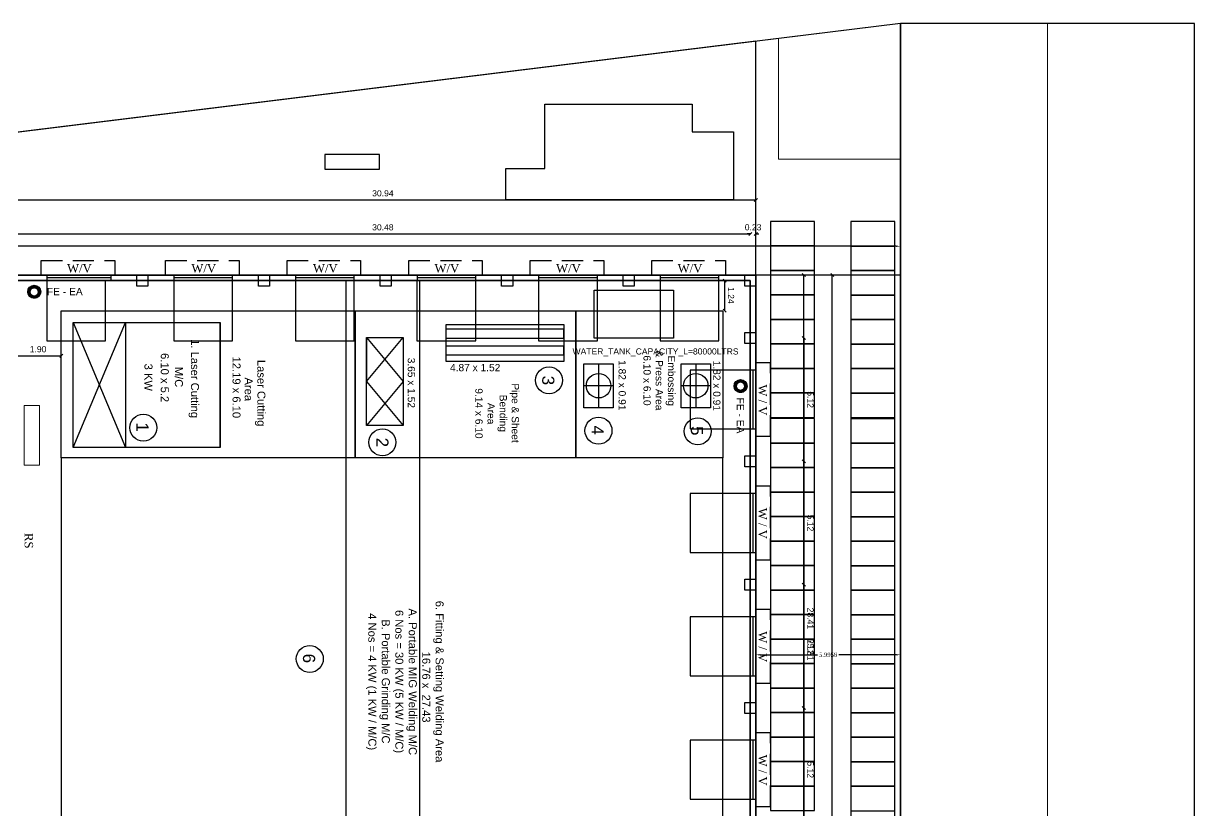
# Model space of a CAD drawing. Header units: metres. Extents: x 2267204 to 2267561, y 3771 to 3959.
# Drawn here: x 2267255.95 to 2267304.53, y 3915.63 to 3948.27 of the extents above; entities that cross this region are included whole.
import ezdxf
from ezdxf.enums import TextEntityAlignment as Align

# ---------------------------------------------------------------- set-up
doc = ezdxf.new("R2010")
doc.units = ezdxf.units.M
doc.header["$LTSCALE"] = 3.5
doc.header["$MEASUREMENT"] = 0
doc.linetypes.add('HIDDEN', pattern=[0.375, 0.25, -0.125])
doc.layers.get('0').update_dxf_attribs({"linetype": 'CONTINUOUS'})
doc.layers.get('DEFPOINTS').update_dxf_attribs({"linetype": 'CONTINUOUS'})
for name, color, linetype, plot in [('BLK_1_COVERED_AREA', 140, 'CONTINUOUS', False), ('BLK_1_FLR_0_BLT_UP_AREA', 1, 'CONTINUOUS', False), ('CYCLE_PARKING', 2, 'CONTINUOUS', False), ('SHORTEST_DIST_TO_ROAD', 6, 'CONTINUOUS', False), ('TWO_WHEELER_PARKING', 2, 'CONTINUOUS', False)]:
    doc.layers.add(name, color=color, linetype=linetype, plot=plot)
for name, color, linetype, lineweight in [('BLK_1_FIRE_TENDER_MOVEMENT', 161, 'CONTINUOUS', 0), ('BLK_1_FLR_0_DRINKING_WATER', 7, 'CONTINUOUS', 5), ('NOTIFIED_ROAD', 183, 'CONTINUOUS', 13), ('ROAD_WIDTH', 2, 'CONTINUOUS', 13), ('SEGREGATED_TOILET', 1, 'CONTINUOUS', 0), ('TRANSFORMER_YARD', 7, 'CONTINUOUS', 0)]:
    doc.layers.add(name, color=color, linetype=linetype, lineweight=lineweight)
for name, color, linetype in [('BLK_1_FLR_0_AC_ROOM_1', 117, 'CONTINUOUS'), ('BLK_1_FLR_0_CARPET_AREA', 10, 'CONTINUOUS'), ('BLK_1_FLR_0_ROOM_1_LIGHT_VENTILATION_1', 2, 'CONTINUOUS'), ('BLK_1_FLR_1_ROOF_AREA', 54, 'CONTINUOUS'), ('BLK_1_LVL_0_BLDG_FOOT_PRINT', 1, 'CONTINUOUS'), ('BLK_1_LVL_0_FRONT_SETBACK', 2, 'CONTINUOUS'), ('BLK_1_LVL_0_SIDE_SETBACK2', 102, 'CONTINUOUS'), ('floor-ground', 7, 'CONTINUOUS'), ('PLOT_BOUNDARY', 70, 'CONTINUOUS'), ('RWH', 130, 'CONTINUOUS'), ('SURRENDER_ROAD_WIDTH', 2, 'CONTINUOUS'), ('WATER_TANK_CALCULATION', 150, 'CONTINUOUS')]:
    doc.layers.add(name, color=color, linetype=linetype)
doc.styles.add('cent', font='arial.ttf', dxfattribs={"height": 9})
doc.styles.add('ED', font='swiss.ttf')
doc.styles.get("Standard").update_dxf_attribs({"font": 'times.ttf'})
doc.styles.add('style3', font='arial.ttf')
doc.dimstyles.get("Standard").update_dxf_attribs({"dimtxt": 0.18, "dimasz": 0.18, "dimexe": 0.18, "dimexo": 0.0625, "dimgap": 0.09, "dimtad": 0, "dimtih": 1, "dimtoh": 1, "dimdec": 4, "dimzin": 0, "dimdsep": 46, "dimtxsty": 'Standard', "dimcen": 0.09, "dimadec": 0, "dimazin": 0, "dimtfac": 1, "dimtdec": 4, "dimtofl": 0, "dimtmove": 0, "dimatfit": 3, "dimfxl": 0, "dimtolj": 1, "dimtzin": 0, "dimarcsym": 0})

# ---------------------------------------------------------------- blocks, each defined once
blk = doc.blocks.new('*D20')
at = {"layer": 'DEFPOINTS', "color": 0}
for p in [(2267208.405, 3938.728), (2267292.325, 3939.031), (2267292.325, 3938.732)]:
    blk.add_point(p, dxfattribs=at)
at = {"layer": 'SEGREGATED_TOILET', "color": 0, "lineweight": -2}
for p, q in [((2267208.405, 3938.791), (2267208.405, 3939.208)), ((2267292.325, 3938.794), (2267292.325, 3939.211)), ((2267208.585, 3939.028), (2267210.919, 3939.028)), ((2267292.145, 3939.031), (2267211.938, 3939.028))]:
    blk.add_line(p, q, dxfattribs=at)
at = {"layer": 'SEGREGATED_TOILET', "color": 0}
for points in [[(2267208.585, 3939.058), (2267208.585, 3938.998), (2267208.405, 3939.028)], [(2267292.145, 3939.061), (2267292.145, 3939.001), (2267292.325, 3939.031)]]:
    blk.add_solid(points, dxfattribs=at)
at = {"layer": 'SEGREGATED_TOILET', "color": 0, "insert": (2267211.428, 3939.028), "char_height": 0.18, "attachment_point": 5}
blk.add_mtext('\\A1;83.9200', dxfattribs=at)
blk = doc.blocks.new('*D24')
at = {"layer": 'DEFPOINTS', "color": 0}
for p in [(2267292.325, 3922.089), (2267286.329, 3920.433), (2267292.325, 3920.433)]:
    blk.add_point(p, dxfattribs=at)
at = {"layer": 'SHORTEST_DIST_TO_ROAD', "color": 0, "lineweight": -2}
for p, q in [((2267286.329, 3920.495), (2267286.329, 3922.269)), ((2267292.325, 3920.495), (2267292.325, 3922.269)), ((2267286.509, 3922.089), (2267288.886, 3922.089)), ((2267292.145, 3922.089), (2267289.769, 3922.089))]:
    blk.add_line(p, q, dxfattribs=at)
at = {"layer": 'SHORTEST_DIST_TO_ROAD', "color": 0}
for points in [[(2267286.509, 3922.119), (2267286.509, 3922.059), (2267286.329, 3922.089)], [(2267292.145, 3922.119), (2267292.145, 3922.059), (2267292.325, 3922.089)]]:
    blk.add_solid(points, dxfattribs=at)
at = {"layer": 'SHORTEST_DIST_TO_ROAD', "color": 0, "insert": (2267289.327, 3922.089), "char_height": 0.18, "attachment_point": 5}
blk.add_mtext('\\A1;5.9958', dxfattribs=at)
blk = doc.blocks.new('A$C6FD31E64')
h = blk.add_hatch(color=0)
edge = h.paths.add_edge_path()
edge.add_ellipse((25.643, 89.072), major_axis=(0.202, 0.202), ratio=1, start_angle=-45, end_angle=135)
edge.add_ellipse((25.643, 89.072), major_axis=(0.202, 0.202), ratio=1, start_angle=135, end_angle=315)
edge = h.paths.add_edge_path(flags=16)
edge.add_ellipse((25.643, 89.072), major_axis=(0.101, -0.101), ratio=1, start_angle=45, end_angle=225, ccw=False)
edge.add_ellipse((25.643, 89.072), major_axis=(0.101, -0.101), ratio=1, start_angle=225, end_angle=405, ccw=False)
h = blk.add_hatch(color=0)
edge = h.paths.add_edge_path()
edge.add_ellipse((54.936, 85.164), major_axis=(0.202, 0.202), ratio=1, start_angle=-45, end_angle=135)
edge.add_ellipse((54.936, 85.164), major_axis=(0.202, -0.202), ratio=1, start_angle=225, end_angle=405)
edge = h.paths.add_edge_path(flags=16)
edge.add_ellipse((54.936, 85.164), major_axis=(0.101, -0.101), ratio=1, start_angle=45, end_angle=225, ccw=False)
edge.add_ellipse((54.936, 85.164), major_axis=(0.101, -0.101), ratio=1, start_angle=225, end_angle=405, ccw=False)
at = {"color": 0}
for p, q in [((24.635, 92.885), (55.573, 92.885)), ((24.863, 91.475), (55.344, 91.475)), ((55.344, 91.475), (55.217, 91.475)), ((55.573, 91.475), (55.7, 91.475)), ((55.573, 89.766), (24.635, 89.766)), ((55.573, 89.766), (24.635, 89.766)), ((55.573, 89.766), (24.635, 89.766)), ((55.573, 89.766), (24.635, 89.766)), ((29.905, 89.538), (25.092, 89.538)), ((28.832, 89.766), (26.165, 89.766)), ((26.165, 89.766), (26.165, 89.538)), ((28.832, 89.652), (26.165, 89.652)), ((26.165, 89.538), (28.832, 89.538)), ((28.832, 89.538), (28.832, 89.766)), ((29.905, 89.766), (30.363, 89.766)), ((29.905, 89.309), (29.905, 89.766)), ((30.363, 89.766), (30.363, 89.309)), ((34.947, 89.538), (30.363, 89.538)), ((33.874, 89.766), (31.436, 89.766)), ((31.436, 89.766), (31.436, 89.538)), ((33.874, 89.652), (31.436, 89.652)), ((31.436, 89.538), (33.874, 89.538)), ((33.874, 89.538), (33.874, 89.766)), ((34.947, 89.766), (35.405, 89.766)), ((34.947, 89.309), (34.947, 89.766)), ((35.405, 89.766), (35.405, 89.309)), ((39.989, 89.538), (35.405, 89.538)), ((38.916, 89.766), (36.478, 89.766)), ((36.478, 89.766), (36.478, 89.538)), ((38.916, 89.652), (36.478, 89.652)), ((36.478, 89.538), (38.916, 89.538)), ((38.916, 89.538), (38.916, 89.766)), ((39.989, 89.766), (40.447, 89.766)), ((39.989, 89.309), (39.989, 89.766)), ((40.447, 89.766), (40.447, 89.309)), ((45.031, 89.538), (40.447, 89.538)), ((43.958, 89.766), (41.52, 89.766)), ((41.52, 89.766), (41.52, 89.538)), ((43.958, 89.652), (41.52, 89.652)), ((41.52, 89.538), (43.958, 89.538)), ((43.958, 89.538), (43.958, 89.766)), ((45.031, 89.766), (45.489, 89.766)), ((45.031, 89.309), (45.031, 89.766)), ((45.489, 89.766), (45.489, 89.309)), ((50.137, 89.538), (45.489, 89.538)), ((49, 89.766), (46.562, 89.766)), ((46.562, 89.766), (46.562, 89.538)), ((49, 89.652), (46.562, 89.652)), ((46.562, 89.538), (49, 89.538)), ((49, 89.538), (49, 89.766)), ((50.074, 89.766), (50.531, 89.766)), ((50.074, 89.309), (50.074, 89.766)), ((50.531, 89.766), (50.531, 89.309)), ((55.116, 89.538), (50.531, 89.538)), ((54.042, 89.766), (51.604, 89.766)), ((51.604, 89.766), (51.604, 89.538)), ((54.042, 89.652), (51.604, 89.652)), ((51.604, 89.538), (54.042, 89.538)), ((54.042, 89.538), (54.042, 89.766)), ((54.274, 89.538), (54.274, 88.293)), ((55.116, 89.766), (55.573, 89.766)), ((55.116, 89.309), (55.116, 89.766)), ((55.573, 56.237), (55.573, 89.766)), ((55.573, 0.61), (55.573, 89.766)), ((55.573, 0.61), (55.573, 89.766)), ((55.573, 0.61), (55.573, 89.766)), ((55.573, 89.766), (55.573, 89.309)), ((57.564, 61.354), (57.564, 89.766)), ((58.741, 0.61), (58.741, 89.766)), ((30.363, 89.309), (29.905, 89.309)), ((35.405, 89.309), (34.947, 89.309)), ((40.447, 89.309), (39.989, 89.309)), ((45.489, 89.309), (45.031, 89.309)), ((50.531, 89.309), (50.074, 89.309)), ((55.573, 89.309), (55.116, 89.309)), ((55.344, 87.393), (55.344, 89.309)), ((27.266, 82.616), (29.436, 87.798)), ((27.266, 87.798), (29.436, 82.616)), ((27.266, 82.616), (27.266, 87.798)), ((27.266, 87.798), (33.363, 87.798)), ((29.436, 87.798), (29.436, 82.616)), ((33.363, 87.798), (33.363, 82.616)), ((33.363, 82.616), (33.363, 87.798)), ((33.363, 87.798), (33.363, 87.798)), ((33.363, 87.798), (33.363, 82.616)), ((33.363, 82.616), (33.363, 87.798)), ((33.363, 87.798), (33.363, 87.798)), ((33.363, 87.798), (33.363, 82.616)), ((42.728, 86.19), (42.728, 87.714)), ((42.728, 87.714), (47.605, 87.714)), ((47.605, 87.525), (42.728, 87.525)), ((47.605, 87.714), (47.605, 86.19)), ((47.605, 87.146), (47.605, 87.525)), ((39.428, 87.186), (40.952, 85.357)), ((39.428, 87.186), (39.428, 85.357)), ((39.428, 85.357), (40.952, 87.186)), ((39.428, 83.528), (39.428, 87.186)), ((39.428, 87.186), (40.952, 87.186)), ((40.952, 87.186), (40.952, 85.357)), ((40.952, 87.186), (40.952, 83.528)), ((42.728, 86.827), (42.728, 87.146)), ((42.728, 87.146), (47.605, 87.146)), ((55.116, 86.936), (55.116, 87.393)), ((55.116, 87.393), (55.573, 87.393)), ((55.116, 86.936), (55.116, 87.393)), ((55.116, 87.393), (55.573, 87.393)), ((55.573, 87.393), (55.573, 86.936)), ((55.573, 87.393), (55.573, 86.936)), ((57.564, 87.165), (57.564, 61.354)), ((57.564, 82.048), (57.564, 87.165)), ((47.605, 86.827), (42.728, 86.827)), ((42.728, 86.19), (42.728, 86.468)), ((42.728, 86.468), (47.605, 86.468)), ((47.605, 86.468), (47.605, 86.827)), ((55.573, 86.936), (55.116, 86.936)), ((55.573, 86.936), (55.116, 86.936)), ((55.344, 82.277), (55.344, 86.936)), ((24.863, 86.42), (26.768, 86.42)), ((47.605, 86.19), (42.728, 86.19)), ((48.442, 84.267), (48.442, 86.095)), ((48.442, 86.095), (49.661, 86.095)), ((49.051, 86.095), (49.051, 84.267)), ((49.661, 86.095), (49.661, 84.267)), ((52.471, 84.267), (52.471, 86.095)), ((52.471, 86.095), (53.69, 86.095)), ((53.08, 86.095), (53.08, 84.267)), ((53.69, 86.095), (53.69, 84.267)), ((55.344, 85.826), (55.344, 83.387)), ((55.573, 85.826), (55.344, 85.826)), ((55.458, 83.387), (55.458, 85.826)), ((55.573, 83.387), (55.573, 85.826)), ((40.952, 85.357), (39.428, 83.528)), ((39.428, 85.357), (40.952, 83.528)), ((49.661, 85.181), (48.442, 85.181)), ((53.69, 85.181), (52.471, 85.181)), ((49.661, 84.267), (48.442, 84.267)), ((53.69, 84.267), (52.471, 84.267)), ((40.952, 83.528), (39.428, 83.528)), ((55.344, 83.387), (55.573, 83.387)), ((27.266, 82.616), (27.266, 82.616)), ((33.363, 82.616), (27.266, 82.616)), ((33.363, 82.616), (33.363, 82.616)), ((33.363, 82.616), (33.363, 82.616)), ((55.116, 81.82), (55.116, 82.277)), ((55.116, 82.277), (55.573, 82.277)), ((55.116, 81.82), (55.116, 82.277)), ((55.116, 82.277), (55.573, 82.277)), ((55.573, 82.277), (55.573, 81.82)), ((55.573, 82.277), (55.573, 81.82)), ((55.573, 81.82), (55.116, 81.82)), ((55.573, 81.82), (55.116, 81.82)), ((55.344, 77.16), (55.344, 81.82)), ((57.564, 76.932), (57.564, 82.048)), ((55.344, 80.709), (55.344, 78.271)), ((55.573, 80.709), (55.344, 80.709)), ((55.458, 78.271), (55.458, 80.709)), ((55.573, 78.271), (55.573, 80.709)), ((55.344, 78.271), (55.573, 78.271)), ((55.116, 76.703), (55.116, 77.16)), ((55.116, 77.16), (55.573, 77.16)), ((55.116, 76.703), (55.116, 77.16)), ((55.116, 77.16), (55.573, 77.16)), ((55.573, 77.16), (55.573, 76.703)), ((55.573, 77.16), (55.573, 76.703)), ((57.564, 71.815), (57.564, 76.932)), ((55.573, 76.703), (55.116, 76.703)), ((55.573, 76.703), (55.116, 76.703)), ((55.344, 72.044), (55.344, 76.703)), ((55.344, 75.593), (55.344, 73.154)), ((55.573, 75.593), (55.344, 75.593)), ((55.458, 73.154), (55.458, 75.593)), ((55.573, 73.154), (55.573, 75.593)), ((55.344, 73.154), (55.573, 73.154)), ((55.116, 71.587), (55.116, 72.044)), ((55.116, 72.044), (55.573, 72.044)), ((55.116, 71.587), (55.116, 72.044)), ((55.116, 72.044), (55.573, 72.044)), ((55.573, 72.044), (55.573, 71.587)), ((55.573, 72.044), (55.573, 71.587)), ((55.573, 71.587), (55.116, 71.587)), ((55.573, 71.587), (55.116, 71.587)), ((55.344, 66.927), (55.344, 71.587)), ((57.564, 66.699), (57.564, 71.815)), ((55.344, 70.476), (55.344, 68.038)), ((55.573, 70.476), (55.344, 70.476)), ((55.458, 68.038), (55.458, 70.476)), ((55.573, 68.038), (55.573, 70.476)), ((55.344, 68.038), (55.573, 68.038))]:
    blk.add_line(p, q, dxfattribs=at)
at = {"color": 0, "linetype": 'ByBlock'}
for p, q in [((55.509, 92.822), (55.636, 92.949)), ((55.281, 91.411), (55.408, 91.538)), ((55.281, 91.411), (55.408, 91.538)), ((55.636, 91.538), (55.509, 91.411)), ((54.338, 89.474), (54.211, 89.601)), ((57.627, 89.703), (57.5, 89.83)), ((58.805, 89.703), (58.678, 89.83)), ((54.211, 88.357), (54.338, 88.23)), ((57.627, 87.101), (57.5, 87.228)), ((57.627, 87.101), (57.5, 87.228)), ((26.705, 86.356), (26.832, 86.483)), ((57.627, 81.985), (57.5, 82.112)), ((57.5, 82.112), (57.627, 81.985)), ((57.627, 76.868), (57.5, 76.995)), ((57.5, 76.995), (57.627, 76.868)), ((57.627, 71.752), (57.5, 71.879)), ((57.5, 71.879), (57.627, 71.752))]:
    blk.add_line(p, q, dxfattribs=at)
at = {"color": 0, "linetype": 'HIDDEN'}
for p, q in [((25.936, 89.766), (25.936, 90.376)), ((25.936, 90.376), (28.985, 90.376)), ((28.985, 90.376), (28.985, 89.766)), ((31.093, 89.766), (31.093, 90.376)), ((31.093, 90.376), (34.141, 90.376)), ((34.141, 90.376), (34.141, 89.766)), ((36.135, 89.766), (36.135, 90.376)), ((36.135, 90.376), (39.183, 90.376)), ((39.183, 90.376), (39.183, 89.766)), ((41.177, 89.766), (41.177, 90.376)), ((41.177, 90.376), (44.225, 90.376)), ((44.225, 90.376), (44.225, 89.766)), ((46.219, 89.766), (46.219, 90.376)), ((46.219, 90.376), (49.267, 90.376)), ((49.267, 90.376), (49.267, 89.766)), ((51.261, 89.766), (51.261, 90.376)), ((51.261, 90.376), (54.309, 90.376)), ((54.309, 90.376), (54.309, 89.766)), ((38.58, 0.838), (38.58, 89.538)), ((38.58, 89.538), (41.628, 89.538)), ((41.628, 89.538), (41.628, 0.838)), ((56.182, 86.13), (55.573, 86.13)), ((56.182, 83.082), (56.182, 86.13)), ((55.573, 83.082), (56.182, 83.082)), ((56.182, 81.014), (55.573, 81.014)), ((56.182, 77.966), (56.182, 81.014)), ((55.573, 77.966), (56.182, 77.966)), ((56.182, 75.898), (55.573, 75.898)), ((56.182, 72.849), (56.182, 75.898)), ((55.573, 72.849), (56.182, 72.849)), ((56.182, 70.781), (55.573, 70.781)), ((56.182, 67.733), (56.182, 70.781)), ((55.573, 67.733), (56.182, 67.733))]:
    blk.add_line(p, q, dxfattribs=at)
at = {"color": 0, "lineweight": 30}
for p, q in [((26.768, 88.293), (38.961, 88.293)), ((26.768, 82.197), (26.768, 88.293)), ((38.961, 88.293), (48.105, 88.293)), ((38.961, 82.197), (38.961, 88.293)), ((38.961, 88.293), (38.961, 82.197)), ((48.105, 88.293), (54.201, 88.293)), ((48.105, 82.197), (48.105, 88.293)), ((48.105, 88.293), (48.105, 82.197)), ((54.201, 88.293), (54.201, 82.197)), ((54.201, 82.197), (26.768, 82.197)), ((26.768, 82.197), (26.768, 65.432)), ((38.961, 82.197), (26.768, 82.197)), ((48.105, 82.197), (38.961, 82.197)), ((54.201, 82.197), (48.105, 82.197)), ((54.201, 65.432), (54.201, 82.197))]:
    blk.add_line(p, q, dxfattribs=at)
at = {"color": 0}
for centre, major_axis, start_param, end_param in [((25.646, 89.076), (0.191, 0.191), 3.926991, 10.210176), ((25.643, 89.072), (0.124, -0.124), 5.497787, 11.780972), ((46.995, 85.405), (0.396, -0.396), 5.497787, 11.780972), ((49.051, 85.181), (0.359, 0.359), 3.926991, 10.210176), ((53.08, 85.181), (0.359, 0.359), 3.926991, 10.210176), ((54.939, 85.168), (0.191, -0.191), 5.497787, 11.780972), ((54.936, 85.164), (0.124, 0.124), 3.926991, 10.210176), ((30.168, 83.441), (0.396, 0.396), 3.926991, 10.210176), ((49.047, 83.316), (0.396, -0.396), 5.497787, 11.780972), ((53.164, 83.29), (0.396, -0.396), 5.497787, 11.780972), ((40.085, 82.834), (0.396, 0.396), 3.926991, 10.210176), ((37.073, 73.852), (0.396, -0.396), 5.497787, 11.780972)]:
    blk.add_ellipse(centre, major_axis=major_axis, ratio=1, start_param=start_param, end_param=end_param, dxfattribs=at)
at = {"color": 0, "style": 'cent', "width": 1}
for s, p in [('30.94 ', (39.661, 93.033)), ('30.48 ', (39.66, 91.623)), ('0.23 ', (55.114, 91.623)), ('1.90 ', (25.46, 86.568))]:
    blk.add_text(s, height=0.254, dxfattribs=at).set_placement(p)
at = {"color": 0, "width": 1}
for p in [(27.005, 89.874), (32.162, 89.874), (37.204, 89.874), (42.246, 89.874), (47.288, 89.874), (52.33, 89.874)]:
    blk.add_text('W/V', height=0.3493, dxfattribs=at).set_placement(p)
at = {"color": 0, "lineweight": 9, "style": 'style3', "width": 1}
blk.add_text('FE - EA  ', height=0.3048, dxfattribs=at).set_placement((27.03, 88.93), align=Align.CENTER)
at = {"color": 0, "width": 1}
for s, height, style, p in [('1.24 ', 0.254, 'cent', (54.418, 89.271)), ('    & Press Area', 0.30176, 'style3', (51.417, 87.107)), ('    6.10 x 6.10', 0.30176, 'style3', (50.913, 86.909)), ('    Embossing', 0.30176, 'style3', (51.925, 86.896)), ('9.14 x 6.10', 0.30176, 'style3', (43.94, 85.074)), ('Pipe & Sheet ', 0.30176, 'style3', (45.45, 85.278)), ('Bending', 0.3018, 'style3', (44.947, 84.808)), ('5.12 ', 0.254, 'cent', (57.712, 84.95)), ('Area', 0.3018, 'style3', (44.445, 84.469)), ('5.12 ', 0.254, 'cent', (57.712, 79.833)), ('6 Nos = 30 KW (5 KW / M/C)', 0.33194, 'style3', (40.62, 75.881)), ('A. Portable MIG Welding M/C', 0.33194, 'style3', (41.179, 75.943)), ('6. Fitting & Setting Welding Area ', 0.33194, 'style3', (42.292, 76.261)), ('28.41 ', 0.254, 'cent', (57.712, 75.977)), ('4 Nos = 4 KW (1 KW / M/C)', 0.33194, 'style3', (39.502, 75.746)), ('B. Portable Grinding M/C', 0.33194, 'style3', (40.061, 75.496)), ('5.12 ', 0.254, 'cent', (57.712, 74.717)), ('25.81 ', 0.254, 'cent', (57.712, 74.676)), ('   16.76 x  27.43', 0.33194, 'style3', (41.738, 74.538)), ('5.12 ', 0.254, 'cent', (57.712, 69.6))]:
    blk.add_text(s, height=height, rotation=270, dxfattribs=dict(at, style=style)).set_placement(p)
at = {"color": 0, "lineweight": 9, "style": 'style3', "width": 1}
for s, height, p in [('1. Laser Cutting ', 0.33194, (32.146, 87.111)), ('6.10 x 5.2', 0.3319, (30.893, 86.534)), ('3 KW', 0.3319, (30.217, 86.097)), ('12.19 x 6.10', 0.33194, (33.869, 86.389)), ('Laser Cutting ', 0.33194, (34.9, 86.252)), ('3.65 x 1.52', 0.30176, (41.137, 86.342)), ('1.82 x 0.91', 0.30176, (49.879, 86.242)), ('1.82 x 0.91', 0.30176, (53.804, 86.219)), ('M/C ', 0.3319, (31.478, 85.966)), ('Area ', 0.3319, (34.377, 85.522)), ('3', 0.503, (46.713, 85.595)), ('1', 0.503, (29.886, 83.657)), ('4', 0.503, (48.765, 83.533)), ('5', 0.503, (52.881, 83.507)), ('2', 0.503, (39.834, 83.027)), ('6', 0.503, (36.791, 74.069))]:
    blk.add_text(s, height=height, rotation=270, dxfattribs=at).set_placement(p)
blk.add_text('4.87 x 1.52 ', height=0.30176, dxfattribs=at).set_placement((42.89, 85.781))
at = {"color": 0, "width": 1}
for s, p in [('W / V', (55.683, 85.234)), ('W / V', (55.683, 80.118)), ('RS', (25.249, 79.075)), ('W / V', (55.683, 75.001)), ('W / V', (55.683, 69.885))]:
    blk.add_text(s, height=0.3493, rotation=270, dxfattribs=at).set_placement(p)
at = {"color": 0, "lineweight": 9, "style": 'style3', "width": 1}
blk.add_text('FE - EA  ', height=0.3048, rotation=270, dxfattribs=at).set_placement((54.782, 83.831), align=Align.CENTER)

msp = doc.modelspace()

# ---------------------------------------------------------------- linework, layer by layer
at = {"layer": 'BLK_1_COVERED_AREA'}
msp.add_lwpolyline([(2267233.67365, 3937.83233), (2267233.67365, 3937.83233), (2267233.67365, 3937.83233), (2267233.67365, 3894.00511), (2267255.39132, 3894.00511), (2267255.39132, 3848.67562), (2267286.32946, 3848.67562), (2267286.32946, 3937.83233), (2267255.39132, 3937.83233), (2267255.39132, 3937.83233)], close=True, dxfattribs=at)
at = {"layer": 'BLK_1_FIRE_TENDER_MOVEMENT'}
msp.add_lwpolyline([(2267292.32527, 3937.83233), (2267286.32946, 3937.83233), (2267286.32946, 3848.67562), (2267292.32527, 3848.67562)], close=True, dxfattribs=at)
at = {"layer": 'BLK_1_FLR_0_AC_ROOM_1', "color": 4}
msp.add_lwpolyline([(2267286.10085, 3937.60373), (2267286.10085, 3848.90422), (2267255.61992, 3848.90422), (2267255.61992, 3937.60373)], close=True, dxfattribs=at)
at = {"layer": 'BLK_1_FLR_0_BLT_UP_AREA', "color": 47}
msp.add_lwpolyline([(2267233.67365, 3937.83233), (2267233.67365, 3937.83233), (2267233.67365, 3937.83233), (2267233.67365, 3894.00511), (2267255.39132, 3894.00511), (2267255.39132, 3848.67562), (2267286.32946, 3848.67562), (2267286.32946, 3937.83233), (2267255.39132, 3937.83233), (2267255.39132, 3937.83233)], close=True, dxfattribs=at)
at = {"layer": 'BLK_1_FLR_0_CARPET_AREA', "color": 14}
msp.add_lwpolyline([(2267233.90137, 3937.60291), (2267233.90137, 3923.88731), (2267236.27518, 3923.88731), (2267236.27518, 3923.6587), (2267233.90226, 3923.6587), (2267233.90226, 3894.23372), (2267255.39132, 3894.23372), (2267255.39132, 3923.6587), (2267237.34201, 3923.6587), (2267237.34201, 3923.88731), (2267255.39132, 3923.88731), (2267255.39132, 3925.22629), (2267255.61992, 3925.22629), (2267255.61992, 3848.90422), (2267286.10085, 3848.90422), (2267286.10085, 3937.60373), (2267255.61992, 3937.60373), (2267255.61992, 3929.88552), (2267255.39132, 3929.88552), (2267255.39132, 3937.60291)], close=True, dxfattribs=at)
at = {"layer": 'BLK_1_FLR_0_DRINKING_WATER'}
msp.add_lwpolyline([(2267255.97785, 3932.43118), (2267256.62087, 3932.43118), (2267256.62087, 3929.94734), (2267255.97785, 3929.94734)], close=True, dxfattribs=at)
at = {"layer": 'BLK_1_FLR_0_ROOM_1_LIGHT_VENTILATION_1'}
for points in [[(2267256.92171, 3935.10357), (2267259.36019, 3935.10357), (2267259.36019, 3937.60373), (2267256.92171, 3937.60373)], [(2267262.19237, 3935.10195), (2267264.63085, 3935.10195), (2267264.63085, 3937.6021), (2267262.19237, 3937.6021)], [(2267267.23443, 3935.10357), (2267269.6729, 3935.10357), (2267269.6729, 3937.60373), (2267267.23443, 3937.60373)], [(2267272.38443, 3937.60373), (2267272.38443, 3848.90422), (2267269.33634, 3848.90422), (2267269.33634, 3937.60373)], [(2267272.27648, 3935.10195), (2267274.71495, 3935.10195), (2267274.71495, 3937.6021), (2267272.27648, 3937.6021)], [(2267277.31853, 3935.10357), (2267279.75701, 3935.10357), (2267279.75701, 3937.60373), (2267277.31853, 3937.60373)], [(2267282.36059, 3935.10195), (2267284.79906, 3935.10195), (2267284.79906, 3937.6021), (2267282.36059, 3937.6021)], [(2267283.6007, 3933.89158), (2267283.6007, 3931.45311), (2267286.10085, 3931.45311), (2267286.10085, 3933.89158)], [(2267283.6007, 3928.77514), (2267283.6007, 3926.33667), (2267286.10085, 3926.33667), (2267286.10085, 3928.77514)], [(2267283.6007, 3923.6587), (2267283.6007, 3921.22023), (2267286.10085, 3921.22023), (2267286.10085, 3923.6587)], [(2267283.6007, 3918.54226), (2267283.6007, 3916.10378), (2267286.10085, 3916.10378), (2267286.10085, 3918.54226)]]:
    msp.add_lwpolyline(points, close=True, dxfattribs=at)
at = {"layer": 'BLK_1_FLR_1_ROOF_AREA'}
msp.add_lwpolyline([(2267233.67365, 3937.83233), (2267233.67365, 3923.6587), (2267233.67365, 3923.6587), (2267233.67365, 3894.00511), (2267255.39132, 3894.00511), (2267255.39132, 3848.67562), (2267286.32946, 3848.67562), (2267286.32946, 3937.83233), (2267255.39132, 3937.83233), (2267255.39132, 3937.83233)], close=True, dxfattribs=at)
at = {"layer": 'BLK_1_LVL_0_BLDG_FOOT_PRINT'}
msp.add_lwpolyline([(2267233.67365, 3937.83233), (2267233.67365, 3923.6587), (2267233.67365, 3923.6587), (2267233.67365, 3894.00511), (2267255.39132, 3894.00511), (2267255.39132, 3848.67562), (2267286.32946, 3848.67562), (2267286.32946, 3937.83233), (2267255.39132, 3937.83233), (2267255.39132, 3937.83233)], close=True, dxfattribs=at)
at = {"layer": 'BLK_1_LVL_0_FRONT_SETBACK'}
msp.add_lwpolyline([(2267292.32526, 3937.83233), (2267286.32946, 3937.83233), (2267286.32946, 3848.67562), (2267292.32526, 3848.67562)], close=True, dxfattribs=at)
at = {"layer": 'BLK_1_LVL_0_SIDE_SETBACK2'}
msp.add_lwpolyline([(2267286.32946, 3947.53175), (2267235.17779, 3941.22826), (2267233.67365, 3941.23276), (2267233.67365, 3937.83233), (2267233.67365, 3937.83233), (2267233.67365, 3937.83233), (2267255.39132, 3937.83233), (2267255.39132, 3937.83233), (2267286.32946, 3937.83233)], close=True, dxfattribs=at)
at = {"layer": 'CYCLE_PARKING', "color": 250, "linetype": 'Continuous'}
for points in [[(2267292.09682, 3940.05554), (2267290.2683, 3940.05554), (2267290.2683, 3939.03969), (2267292.09682, 3939.03969)], [(2267290.2683, 3858.72351), (2267292.09682, 3858.72351), (2267292.09682, 3940.05554), (2267290.2683, 3940.05554)], [(2267292.09682, 3939.03969), (2267290.2683, 3939.03969), (2267290.2683, 3938.02384), (2267292.09682, 3938.02384)], [(2267292.09682, 3938.02383), (2267290.2683, 3938.02383), (2267290.2683, 3937.00799), (2267292.09682, 3937.00799)], [(2267292.09682, 3937.00798), (2267290.2683, 3937.00798), (2267290.2683, 3935.99214), (2267292.09682, 3935.99214)], [(2267292.09682, 3935.99213), (2267290.2683, 3935.99213), (2267290.2683, 3934.97629), (2267292.09682, 3934.97629)], [(2267292.09682, 3934.97628), (2267290.2683, 3934.97628), (2267290.2683, 3933.96044), (2267292.09682, 3933.96044)], [(2267292.09682, 3933.96043), (2267290.2683, 3933.96043), (2267290.2683, 3932.94458), (2267292.09682, 3932.94458)], [(2267292.09682, 3932.94458), (2267290.2683, 3932.94458), (2267290.2683, 3931.92873), (2267292.09682, 3931.92873)], [(2267292.09682, 3931.87682), (2267290.2683, 3931.87682), (2267290.2683, 3930.86097), (2267292.09682, 3930.86097)], [(2267292.09682, 3930.86097), (2267290.2683, 3930.86097), (2267290.2683, 3929.84512), (2267292.09682, 3929.84512)], [(2267292.09682, 3929.84512), (2267290.2683, 3929.84512), (2267290.2683, 3928.82927), (2267292.09682, 3928.82927)], [(2267292.09682, 3928.82927), (2267290.2683, 3928.82927), (2267290.2683, 3927.81342), (2267292.09682, 3927.81342)], [(2267292.09682, 3927.81342), (2267290.2683, 3927.81342), (2267290.2683, 3926.79757), (2267292.09682, 3926.79757)], [(2267292.09682, 3926.79756), (2267290.2683, 3926.79756), (2267290.2683, 3925.78172), (2267292.09682, 3925.78172)], [(2267292.09682, 3925.78171), (2267290.2683, 3925.78171), (2267290.2683, 3924.76587), (2267292.09682, 3924.76587)], [(2267292.09682, 3924.76586), (2267290.2683, 3924.76586), (2267290.2683, 3923.75002), (2267292.09682, 3923.75002)], [(2267292.09682, 3923.75001), (2267290.2683, 3923.75001), (2267290.2683, 3922.73417), (2267292.09682, 3922.73417)], [(2267292.09682, 3922.73416), (2267290.2683, 3922.73416), (2267290.2683, 3921.71832), (2267292.09682, 3921.71832)], [(2267292.09682, 3921.71831), (2267290.2683, 3921.71831), (2267290.2683, 3920.70246), (2267292.09682, 3920.70246)], [(2267292.09682, 3920.70246), (2267290.2683, 3920.70246), (2267290.2683, 3919.68661), (2267292.09682, 3919.68661)], [(2267292.09682, 3919.68661), (2267290.2683, 3919.68661), (2267290.2683, 3918.67076), (2267292.09682, 3918.67076)], [(2267292.09682, 3918.67076), (2267290.2683, 3918.67076), (2267290.2683, 3917.65491), (2267292.09682, 3917.65491)], [(2267292.09682, 3917.65491), (2267290.2683, 3917.65491), (2267290.2683, 3916.63906), (2267292.09682, 3916.63906)], [(2267292.09682, 3916.63906), (2267290.2683, 3916.63906), (2267290.2683, 3915.62321), (2267292.09682, 3915.62321)]]:
    msp.add_lwpolyline(points, close=True, dxfattribs=at)
at = {"layer": 'floor-ground', "color": 2, "lineweight": 30}
msp.add_line((2267292.32526, 3948.27063), (2267235.17779, 3941.22826), dxfattribs=at)
at = {"layer": 'floor-ground', "color": 120, "lineweight": 30}
msp.add_lwpolyline([(2267275.95941, 3940.96086), (2267275.95941, 3942.26138), (2267277.5729, 3942.26138), (2267277.5729, 3944.92217), (2267283.69261, 3944.92217), (2267283.69261, 3943.77763), (2267285.40941, 3943.77763), (2267285.40941, 3940.96086)], close=True, dxfattribs=at)
at = {"layer": 'NOTIFIED_ROAD', "color": 1}
for points in [[(2267292.32527, 3948.27063), (2267292.32527, 3770.65655), (2267304.52527, 3770.65655), (2267304.52527, 3948.27063), (2267292.32527, 3948.27063)], [(2267298.42527, 3770.65655), (2267298.42527, 3948.27063)]]:
    msp.add_lwpolyline(points, dxfattribs=at)
at = {"layer": 'PLOT_BOUNDARY', "linetype": 'ByBlock'}
msp.add_lwpolyline([(2267292.32526, 3770.65655), (2267292.32526, 3948.27063), (2267235.17779, 3941.22826), (2267204.14666, 3941.32112), (2267292.32526, 3770.65655)], close=True, dxfattribs=at)
at = {"layer": 'ROAD_WIDTH', "color": 1}
msp.add_lwpolyline([(2267292.32526, 3770.65655), (2267292.32526, 3948.27063), (2267304.52527, 3948.27063), (2267304.52527, 3770.65655)], close=True, dxfattribs=at)
at = {"layer": 'RWH', "color": 32}
msp.add_lwpolyline([(2267270.71503, 3942.83453), (2267268.46077, 3942.83453), (2267268.46077, 3942.22436), (2267270.71503, 3942.22436)], close=True, dxfattribs=at)
at = {"layer": 'SURRENDER_ROAD_WIDTH'}
msp.add_lwpolyline([(2267292.32527, 3948.27063), (2267292.32527, 3770.65655), (2267304.52527, 3770.65655), (2267304.52527, 3948.27063), (2267292.32527, 3948.27063)], dxfattribs=at)
at = {"layer": 'TRANSFORMER_YARD'}
msp.add_lwpolyline([(2267292.32526, 3948.27062), (2267287.26981, 3947.64763), (2267287.26981, 3942.64763), (2267292.32526, 3942.64763)], close=True, dxfattribs=at)
at = {"layer": 'TWO_WHEELER_PARKING', "linetype": 'Continuous'}
for points in [[(2267288.7683, 3940.06071), (2267286.93977, 3940.06071), (2267286.93977, 3939.04486), (2267288.7683, 3939.04486)], [(2267288.7683, 3939.04486), (2267286.93977, 3939.04486), (2267286.93977, 3938.02901), (2267288.7683, 3938.02901)], [(2267288.7683, 3938.02901), (2267286.93977, 3938.02901), (2267286.93977, 3937.01316), (2267288.7683, 3937.01316)], [(2267288.7683, 3937.01315), (2267286.93977, 3937.01315), (2267286.93977, 3935.99731), (2267288.7683, 3935.99731)], [(2267288.7683, 3935.9973), (2267286.93977, 3935.9973), (2267286.93977, 3934.98146), (2267288.7683, 3934.98146)], [(2267288.7683, 3934.98145), (2267286.93977, 3934.98145), (2267286.93977, 3933.96561), (2267288.7683, 3933.96561)], [(2267288.7683, 3933.9656), (2267286.93977, 3933.9656), (2267286.93977, 3932.94976), (2267288.7683, 3932.94976)], [(2267288.7683, 3932.94975), (2267286.93977, 3932.94975), (2267286.93977, 3931.9339), (2267288.7683, 3931.9339)], [(2267288.7683, 3931.88199), (2267286.93977, 3931.88199), (2267286.93977, 3930.86614), (2267288.7683, 3930.86614)], [(2267288.7683, 3930.86614), (2267286.93977, 3930.86614), (2267286.93977, 3929.85029), (2267288.7683, 3929.85029)], [(2267288.7683, 3929.85029), (2267286.93977, 3929.85029), (2267286.93977, 3928.83444), (2267288.7683, 3928.83444)], [(2267288.7683, 3928.83444), (2267286.93977, 3928.83444), (2267286.93977, 3927.81859), (2267288.7683, 3927.81859)], [(2267288.7683, 3927.81859), (2267286.93977, 3927.81859), (2267286.93977, 3926.80274), (2267288.7683, 3926.80274)], [(2267288.7683, 3926.80274), (2267286.93977, 3926.80274), (2267286.93977, 3925.78689), (2267288.7683, 3925.78689)], [(2267288.7683, 3925.78688), (2267286.93977, 3925.78688), (2267286.93977, 3924.77104), (2267288.7683, 3924.77104)], [(2267288.7683, 3924.77103), (2267286.93977, 3924.77103), (2267286.93977, 3923.75519), (2267288.7683, 3923.75519)], [(2267288.7683, 3923.75518), (2267286.93977, 3923.75518), (2267286.93977, 3922.73934), (2267288.7683, 3922.73934)], [(2267288.7683, 3922.73933), (2267286.93977, 3922.73933), (2267286.93977, 3921.72349), (2267288.7683, 3921.72349)], [(2267288.7683, 3921.72348), (2267286.93977, 3921.72348), (2267286.93977, 3920.70764), (2267288.7683, 3920.70764)], [(2267288.7683, 3920.70763), (2267286.93977, 3920.70763), (2267286.93977, 3919.69178), (2267288.7683, 3919.69178)], [(2267288.7683, 3919.69178), (2267286.93977, 3919.69178), (2267286.93977, 3918.67593), (2267288.7683, 3918.67593)], [(2267288.7683, 3918.67593), (2267286.93977, 3918.67593), (2267286.93977, 3917.66008), (2267288.7683, 3917.66008)], [(2267288.7683, 3917.66008), (2267286.93977, 3917.66008), (2267286.93977, 3916.64423), (2267288.7683, 3916.64423)], [(2267288.7683, 3916.64423), (2267286.93977, 3916.64423), (2267286.93977, 3915.62838), (2267288.7683, 3915.62838)]]:
    msp.add_lwpolyline(points, close=True, dxfattribs=at)
at = {"layer": 'WATER_TANK_CALCULATION', "linetype": 'ByBlock'}
msp.add_lwpolyline([(2267279.61919, 3937.20397), (2267282.91586, 3937.20397), (2267282.91586, 3935.21475), (2267279.61919, 3935.21475)], close=True, dxfattribs=at)

# ---------------------------------------------------------------- block references
at = {"ltscale": 400}
msp.add_blockref('A$C6FD31E64', (2267230.75669, 3848.066), dxfattribs=at)

# ---------------------------------------------------------------- texts
at = {"layer": 'WATER_TANK_CALCULATION', "linetype": 'ByBlock', "insert": (2267278.72681, 3934.79543), "char_height": 0.2537879, "width": 6.8667001, "attachment_point": 1, "style": 'ED'}
msp.add_mtext('WATER_TANK_CAPACITY_L=80000LTRS', dxfattribs=at)

# ---------------------------------------------------------------- dimensions: what is measured, and where the dimension line sits
at = {"layer": 'SEGREGATED_TOILET'}
dim = msp.add_linear_dim(base=(2267292.32525, 3939.03125), p1=(2267208.40525, 3938.72826), p2=(2267292.32526, 3938.73185), angle=0.002452, dimstyle='Standard', dxfattribs=at)
dim.commit()
dim.dimension.update_dxf_attribs({"geometry": '*D20', "text_midpoint": (2267211.42848, 3939.02778), "dimtype": 161})
at = {"layer": 'SHORTEST_DIST_TO_ROAD', "color": 1}
dim = msp.add_linear_dim(base=(2267292.32527, 3922.08937), p1=(2267286.32946, 3920.43293), p2=(2267292.32527, 3920.43293), dimstyle='Standard', dxfattribs=at)
dim.commit()
dim.dimension.update_dxf_attribs({"geometry": '*D24', "text_midpoint": (2267289.32736, 3922.08937)})

doc.saveas('drawing.dxf')
